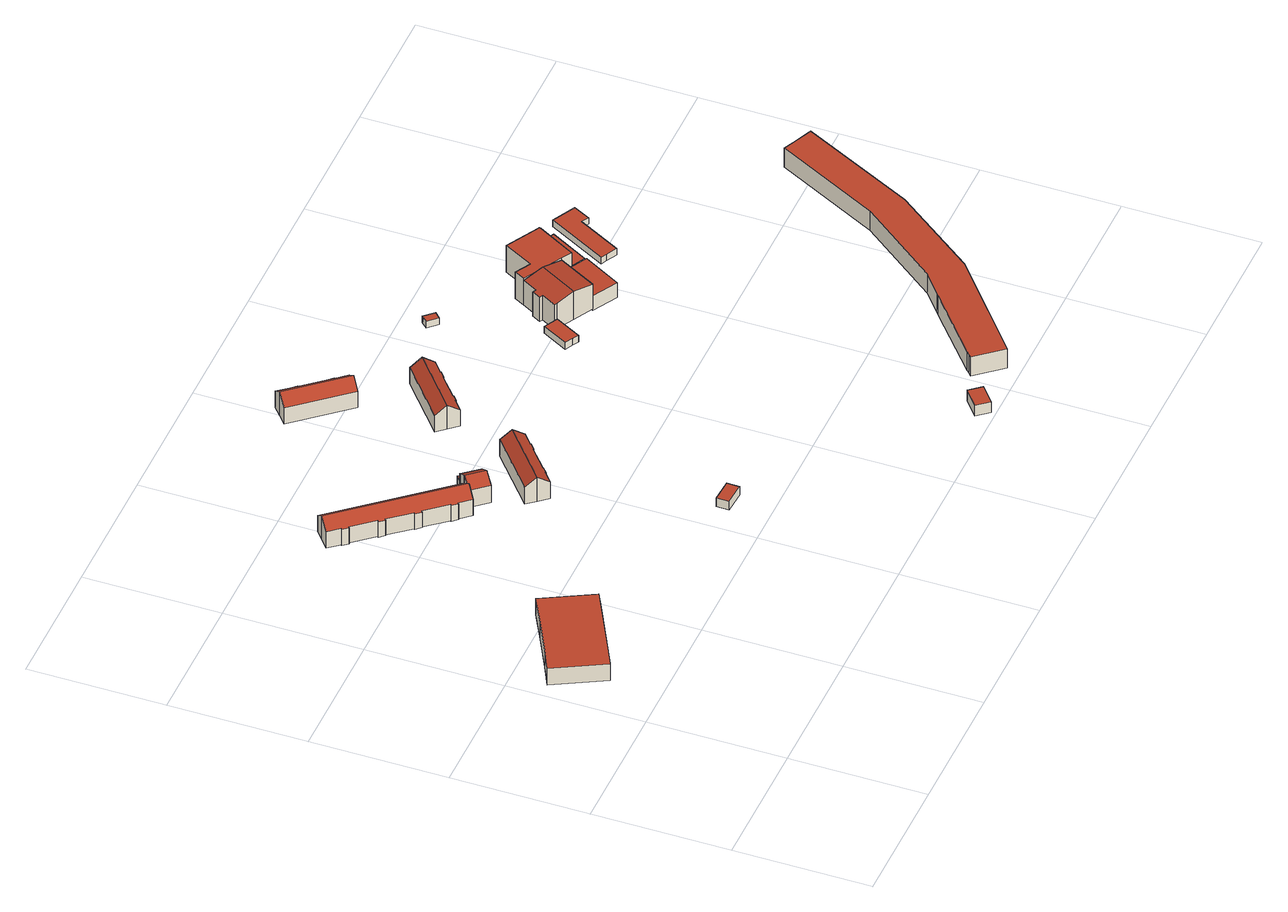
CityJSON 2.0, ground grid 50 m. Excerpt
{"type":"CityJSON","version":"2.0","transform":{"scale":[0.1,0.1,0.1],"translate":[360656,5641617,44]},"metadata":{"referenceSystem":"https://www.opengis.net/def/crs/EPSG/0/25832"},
"CityObjects":{
"building1":{"type":"Building","attributes":{"Geometrietyp2DReferenz":"3000","Gemeindeschluessel":"05315000","function":"31001_2120","roofType":"1000","measuredHeight":7.12,"storeysAboveGround":1},"address":[{"country":"Germany","locality":"Köln","thoroughfareNumber":"25","thoroughfareName":"Porzer Ringstr."}],"geometry":[{"type":"Solid","lod":"2","boundaries":[[[[0,1,2,3]],[[4,5,1,0]],[[6,7,5,4]],[[8,9,7,6]],[[10,11,9,8]],[[12,13,11,10]],[[3,2,13,12]],[[10,8,6,4,0,3,12]],[[1,5,7,9,11,13,2]]]],"semantics":{"surfaces":[{"type":"WallSurface"},{"type":"RoofSurface"},{"type":"GroundSurface"}],"values":[[0,0,0,0,0,0,0,1,2]]}}]},
"building2":{"type":"Building","attributes":{"Geometrietyp2DReferenz":"3000","Gemeindeschluessel":"05315000","function":"31001_1010","roofType":"3100","measuredHeight":10.27,"storeysAboveGround":2},"address":[{"country":"Germany","locality":"Köln","thoroughfareNumber":"10","thoroughfareName":"Drieschstr."},{"country":"Germany","locality":"Köln","thoroughfareNumber":"8","thoroughfareName":"Drieschstr."},{"country":"Germany","locality":"Köln","thoroughfareNumber":"12","thoroughfareName":"Drieschstr."},{"country":"Germany","locality":"Köln","thoroughfareNumber":"6","thoroughfareName":"Drieschstr."}],"geometry":[{"type":"Solid","lod":"2","boundaries":[[[[14,15,16,17]],[[18,19,15,14]],[[20,21,19,18]],[[22,23,21,20]],[[24,25,23,22]],[[26,27,25,24]],[[28,29,27,26]],[[30,31,29,28]],[[32,33,31,30]],[[34,35,33,32]],[[36,37,35,34]],[[38,39,37,36]],[[40,41,39,38]],[[42,43,41,40]],[[44,45,43,42]],[[46,47,45,44]],[[48,49,47,46]],[[50,51,49,48]],[[52,53,51,50]],[[54,55,53,52]],[[56,57,55,54]],[[58,59,57,56]],[[60,61,59,58]],[[17,16,61,60]],[[18,14,17,60,58,56,54,52,50,48,46,44,42,40,38,36,34,32,30,28,20]],[[26,24,22,20,28]],[[15,19,21,23,25,27,29,31,33,35,37,39,41,43,45,47,49,51,53,55,57,59,61,16]]]],"semantics":{"surfaces":[{"type":"WallSurface"},{"type":"RoofSurface"},{"type":"GroundSurface"}],"values":[[0,0,0,0,0,0,0,0,0,0,0,0,0,0,0,0,0,0,0,0,0,0,0,0,1,1,2]]}}]},
"building3":{"type":"Building","attributes":{"Geometrietyp2DReferenz":"3000","Gemeindeschluessel":"05315000","function":"31001_1010","roofType":"3100","measuredHeight":10.25,"storeysAboveGround":2},"address":[{"country":"Germany","locality":"Köln","thoroughfareNumber":"6a","thoroughfareName":"Drieschstr."}],"geometry":[{"type":"Solid","lod":"2","boundaries":[[[[62,63,64,65]],[[66,67,63,62]],[[68,69,67,66]],[[70,71,69,68]],[[72,73,71,70]],[[74,75,73,72]],[[76,77,75,74]],[[78,79,77,76]],[[80,81,79,78]],[[82,83,81,80]],[[65,64,83,82]],[[66,62,65,68]],[[82,80,78,76,74,72,70,68,65]],[[63,67,69,71,73,75,77,79,81,83,64]]]],"semantics":{"surfaces":[{"type":"WallSurface"},{"type":"RoofSurface"},{"type":"GroundSurface"}],"values":[[0,0,0,0,0,0,0,0,0,0,0,1,1,2]]}}]},
"building4":{"type":"Building","attributes":{"Geometrietyp2DReferenz":"3000","Gemeindeschluessel":"05315000","function":"31001_2523","roofType":"1000","measuredHeight":3.64,"storeysAboveGround":1},"geometry":[{"type":"Solid","lod":"2","boundaries":[[[[84,85,86,87]],[[88,89,85,84]],[[90,91,89,88]],[[87,86,91,90]],[[88,84,87,90]],[[85,89,91,86]]]],"semantics":{"surfaces":[{"type":"WallSurface"},{"type":"RoofSurface"},{"type":"GroundSurface"}],"values":[[0,0,0,0,1,2]]}}]},
"building5":{"type":"Building","attributes":{"Geometrietyp2DReferenz":"3000","Gemeindeschluessel":"05315000","function":"31001_1010","roofType":"1000","measuredHeight":3.59,"storeysAboveGround":1},"address":[{"country":"Germany","locality":"Köln","thoroughfareNumber":"6a","thoroughfareName":"Drieschstr."}],"geometry":[{"type":"Solid","lod":"2","boundaries":[[[[92,93,94,95]],[[96,97,93,92]],[[98,99,97,96]],[[95,94,99,98]],[[96,92,95,98]],[[93,97,99,94]]]],"semantics":{"surfaces":[{"type":"WallSurface"},{"type":"RoofSurface"},{"type":"GroundSurface"}],"values":[[0,0,0,0,1,2]]}}]},
"building6":{"type":"Building","attributes":{"Geometrietyp2DReferenz":"3000","Gemeindeschluessel":"05315000","function":"31001_1010","roofType":"3100","measuredHeight":10.38,"storeysAboveGround":2},"address":[{"country":"Germany","locality":"Köln","thoroughfareNumber":"2","thoroughfareName":"Drieschstr."},{"country":"Germany","locality":"Köln","thoroughfareNumber":"4","thoroughfareName":"Drieschstr."}],"geometry":[{"type":"Solid","lod":"2","boundaries":[[[[100,101,102,103]],[[104,105,101,100]],[[106,107,105,104]],[[108,109,107,106]],[[110,111,109,108]],[[112,113,111,110]],[[114,115,113,112]],[[116,117,115,114]],[[118,119,117,116]],[[120,121,119,118]],[[122,123,121,120]],[[124,125,123,122]],[[126,127,125,124]],[[103,102,127,126]],[[112,110,108,114]],[[106,104,100,103,126,124,122,120,118,116,114,108]],[[101,105,107,109,111,113,115,117,119,121,123,125,127,102]]]],"semantics":{"surfaces":[{"type":"WallSurface"},{"type":"RoofSurface"},{"type":"GroundSurface"}],"values":[[0,0,0,0,0,0,0,0,0,0,0,0,0,0,1,1,2]]}}]},
"building7":{"type":"Building","attributes":{"Geometrietyp2DReferenz":"3000","Gemeindeschluessel":"05315000","function":"31001_1010","roofType":"3100","measuredHeight":10.32,"storeysAboveGround":2},"address":[{"country":"Germany","locality":"Köln","thoroughfareNumber":"7","thoroughfareName":"Auf dem Wasserfeld"},{"country":"Germany","locality":"Köln","thoroughfareNumber":"5","thoroughfareName":"Auf dem Wasserfeld"}],"geometry":[{"type":"Solid","lod":"2","boundaries":[[[[128,129,130,131]],[[132,133,129,128]],[[134,135,133,132]],[[136,137,135,134]],[[138,139,137,136]],[[140,141,139,138]],[[142,143,141,140]],[[144,145,143,142]],[[146,147,145,144]],[[148,149,147,146]],[[150,151,149,148]],[[152,153,151,150]],[[154,155,153,152]],[[131,130,155,154]],[[142,140,138,144]],[[136,134,132,128,131,154,152,150,148,146,144,138]],[[129,133,135,137,139,141,143,145,147,149,151,153,155,130]]]],"semantics":{"surfaces":[{"type":"WallSurface"},{"type":"RoofSurface"},{"type":"GroundSurface"}],"values":[[0,0,0,0,0,0,0,0,0,0,0,0,0,0,1,1,2]]}}]},
"building8":{"type":"Building","attributes":{"Geometrietyp2DReferenz":"3000","Gemeindeschluessel":"05315000","function":"31001_1010","roofType":"3100","measuredHeight":10.26,"storeysAboveGround":2},"address":[{"country":"Germany","locality":"Köln","thoroughfareNumber":"3","thoroughfareName":"Auf dem Wasserfeld"},{"country":"Germany","locality":"Köln","thoroughfareNumber":"1","thoroughfareName":"Auf dem Wasserfeld"}],"geometry":[{"type":"Solid","lod":"2","boundaries":[[[[156,157,158,159]],[[160,161,157,156]],[[162,163,161,160]],[[164,165,163,162]],[[166,167,165,164]],[[168,169,167,166]],[[170,171,169,168]],[[172,173,171,170]],[[174,175,173,172]],[[176,177,175,174]],[[178,179,177,176]],[[180,181,179,178]],[[182,183,181,180]],[[159,158,183,182]],[[168,166,164,170]],[[162,160,156,159,182,180,178,176,174,172,170,164]],[[157,161,163,165,167,169,171,173,175,177,179,181,183,158]]]],"semantics":{"surfaces":[{"type":"WallSurface"},{"type":"RoofSurface"},{"type":"GroundSurface"}],"values":[[0,0,0,0,0,0,0,0,0,0,0,0,0,0,1,1,2]]}}]},
"building9":{"type":"Building","attributes":{"Geometrietyp2DReferenz":"3000","Gemeindeschluessel":"05315000","function":"31001_2000","roofType":"1000","measuredHeight":4.48},"geometry":[{"type":"Solid","lod":"2","boundaries":[[[[184,185,186,187]],[[188,189,185,184]],[[190,191,189,188]],[[187,186,191,190]],[[188,184,187,190]],[[185,189,191,186]]]],"semantics":{"surfaces":[{"type":"WallSurface"},{"type":"RoofSurface"},{"type":"GroundSurface"}],"values":[[0,0,0,0,1,2]]}}]},
"building10":{"type":"Building","attributes":{"Geometrietyp2DReferenz":"3000","Gemeindeschluessel":"05315000","function":"31001_2463","roofType":"1000","measuredHeight":2.93,"storeysAboveGround":1},"address":[{"country":"Germany","locality":"Köln","thoroughfareNumber":"50","thoroughfareName":"Porzer Ringstr."}],"geometry":[{"type":"Solid","lod":"2","boundaries":[[[[192,193,194,195]],[[196,197,193,192]],[[198,199,197,196]],[[200,201,199,198]],[[202,203,201,200]],[[195,194,203,202]],[[200,198,196,192,195,202]],[[193,197,199,201,203,194]]]],"semantics":{"surfaces":[{"type":"WallSurface"},{"type":"RoofSurface"},{"type":"GroundSurface"}],"values":[[0,0,0,0,0,0,1,2]]}}]},
"building11":{"type":"Building","attributes":{"Geometrietyp2DReferenz":"3000","Gemeindeschluessel":"05315000","function":"51009_1611","roofType":"1000","measuredHeight":2.71},"geometry":[{"type":"Solid","lod":"2","boundaries":[[[[204,205,206,207]],[[208,209,205,204]],[[210,211,209,208]],[[207,206,211,210]],[[208,204,207,210]],[[205,209,211,206]]]],"semantics":{"surfaces":[{"type":"WallSurface"},{"type":"RoofSurface"},{"type":"GroundSurface"}],"values":[[0,0,0,0,1,2]]}}]},
"building12":{"type":"Building","attributes":{"Geometrietyp2DReferenz":"3000","Gemeindeschluessel":"05315000","function":"31001_1010","roofType":"3100","measuredHeight":12.12,"storeysAboveGround":3},"address":[{"country":"Germany","locality":"Köln","thoroughfareNumber":"50","thoroughfareName":"Porzer Ringstr."}],"geometry":[{"type":"Solid","lod":"2","boundaries":[[[[212,213,214,215]],[[216,217,213,212]],[[218,219,217,216]],[[220,221,219,218]],[[222,223,221,220]],[[224,225,223,222]],[[226,227,225,224]],[[228,229,227,226]],[[230,231,229,228]],[[232,233,231,230]],[[234,235,233,232]],[[215,214,235,234]],[[228,226,224,222,220,218,216,212,230]],[[215,234,232,230,212]],[[213,217,219,221,223,225,227,229,231,233,235,214]]]],"semantics":{"surfaces":[{"type":"WallSurface"},{"type":"RoofSurface"},{"type":"GroundSurface"}],"values":[[0,0,0,0,0,0,0,0,0,0,0,0,1,1,2]]}}]},
"building13":{"type":"Building","attributes":{"Geometrietyp2DReferenz":"3000","Gemeindeschluessel":"05315000","function":"31001_1010","roofType":"1000","measuredHeight":6.44,"storeysAboveGround":1},"address":[{"country":"Germany","locality":"Köln","thoroughfareNumber":"50a","thoroughfareName":"Porzer Ringstr."}],"geometry":[{"type":"Solid","lod":"2","boundaries":[[[[236,237,238,239]],[[240,241,237,236]],[[242,243,241,240]],[[244,245,243,242]],[[246,247,245,244]],[[239,238,247,246]],[[244,242,240,236,239,246]],[[237,241,243,245,247,238]]]],"semantics":{"surfaces":[{"type":"WallSurface"},{"type":"RoofSurface"},{"type":"GroundSurface"}],"values":[[0,0,0,0,0,0,1,2]]}}]},
"building14":{"type":"Building","attributes":{"Geometrietyp2DReferenz":"3000","Gemeindeschluessel":"05315000","function":"31001_1010","roofType":"1000","measuredHeight":11.56,"storeysAboveGround":3},"address":[{"country":"Germany","locality":"Köln","thoroughfareNumber":"52","thoroughfareName":"Porzer Ringstr."}],"geometry":[{"type":"Solid","lod":"2","boundaries":[[[[248,249,250,251]],[[252,253,249,248]],[[254,255,253,252]],[[256,257,255,254]],[[258,259,257,256]],[[260,261,259,258]],[[262,233,261,260]],[[263,229,233,262]],[[251,250,229,263]],[[262,260,258,256,254,252,248,251,263]],[[249,253,255,257,259,261,233,229,250]]]],"semantics":{"surfaces":[{"type":"WallSurface"},{"type":"RoofSurface"},{"type":"GroundSurface"}],"values":[[0,0,0,0,0,0,0,0,0,1,2]]}}]},
"building15":{"type":"Building","attributes":{"Geometrietyp2DReferenz":"3000","Gemeindeschluessel":"05315000","function":"31001_2000","roofType":"1000","measuredHeight":6.27},"address":[{"country":"Germany","locality":"Köln","thoroughfareNumber":"52","thoroughfareName":"Porzer Ringstr."}],"geometry":[{"type":"Solid","lod":"2","boundaries":[[[[264,265,266,267]],[[268,269,265,264]],[[270,271,269,268]],[[267,266,271,270]],[[268,264,267,270]],[[265,269,271,266]]]],"semantics":{"surfaces":[{"type":"WallSurface"},{"type":"RoofSurface"},{"type":"GroundSurface"}],"values":[[0,0,0,0,1,2]]}}]},
"building16":{"type":"Building","attributes":{"Geometrietyp2DReferenz":"3000","Gemeindeschluessel":"05315000","function":"31001_2463","roofType":"1000","measuredHeight":3.88,"storeysAboveGround":1},"address":[{"country":"Germany","locality":"Köln","thoroughfareNumber":"52","thoroughfareName":"Porzer Ringstr."}],"geometry":[{"type":"Solid","lod":"2","boundaries":[[[[272,273,274,275]],[[276,277,273,272]],[[278,279,277,276]],[[280,281,279,278]],[[282,283,281,280]],[[275,274,283,282]],[[280,278,276,272,275,282]],[[273,277,279,281,283,274]]]],"semantics":{"surfaces":[{"type":"WallSurface"},{"type":"RoofSurface"},{"type":"GroundSurface"}],"values":[[0,0,0,0,0,0,1,2]]}}]},
"building17":{"type":"Building","attributes":{"Geometrietyp2DReferenz":"3000","Gemeindeschluessel":"05315000","function":"31001_2463","roofType":"1000","measuredHeight":2.74,"storeysAboveGround":1},"address":[{"country":"Germany","locality":"Köln","thoroughfareNumber":"52","thoroughfareName":"Porzer Ringstr."}],"geometry":[{"type":"Solid","lod":"2","boundaries":[[[[284,285,286,287]],[[288,289,285,284]],[[290,291,289,288]],[[292,293,291,290]],[[294,295,293,292]],[[296,297,295,294]],[[287,286,297,296]],[[294,292,290,288,284,287,296]],[[285,289,291,293,295,297,286]]]],"semantics":{"surfaces":[{"type":"WallSurface"},{"type":"RoofSurface"},{"type":"GroundSurface"}],"values":[[0,0,0,0,0,0,0,1,2]]}}]},
"building18":{"type":"Building","attributes":{"name":"ehem. Fort IX","Geometrietyp2DReferenz":"3000","Gemeindeschluessel":"05315000","function":"31001_2000","roofType":"1000","measuredHeight":8.17},"address":[{"country":"Germany","locality":"Köln","thoroughfareNumber":"3030","thoroughfareName":"Porzer Ringstr."}],"geometry":[{"type":"Solid","lod":"2","boundaries":[[[[298,299,300,301]],[[302,303,299,298]],[[304,305,303,302]],[[306,307,305,304]],[[308,309,307,306]],[[310,311,309,308]],[[312,313,311,310]],[[314,315,313,312]],[[316,317,315,314]],[[318,319,317,316]],[[320,321,319,318]],[[322,323,321,320]],[[301,300,323,322]],[[320,318,316,314,312,310,308,306,304,302,298,301,322]],[[299,303,305,307,309,311,313,315,317,319,321,323,300]]]],"semantics":{"surfaces":[{"type":"WallSurface"},{"type":"RoofSurface"},{"type":"GroundSurface"}],"values":[[0,0,0,0,0,0,0,0,0,0,0,0,0,1,2]]}}]}
},
"vertices":[
[217,961,123],[217,961,52],[91,895,52],[91,895,123],[326,1019,123],[326,1019,52],[423,834,123],[423,834,52],[362,802,123],[362,802,52],[107,668,123],[107,668,52],[10,853,123],[10,853,52],
[407,1740,134],[407,1740,64],[405,1738,64],[405,1738,132],[373,1780,134],[373,1780,64],[407,1809,167],[407,1809,64],[441,1837,134],[441,1837,64],[770,1448,134],[770,1448,64],[771,1447,134],[771,1447,64],[737,1418,167],[737,1418,64],[736,1417,166],[736,1417,64],[703,1390,134],[703,1390,64],[669,1429,134],[669,1429,64],[667,1427,132],[667,1427,64],[650,1446,132],[650,1446,64],[652,1449,134],[652,1449,64],[587,1525,134],[587,1525,64],[585,1523,131],[585,1523,64],[568,1543,131],[568,1543,64],[570,1545,134],[570,1545,64],[505,1623,134],[505,1623,64],[503,1621,131],[503,1621,64],[486,1641,131],[486,1641,64],[489,1643,134],[489,1643,64],[424,1720,134],[424,1720,64],[421,1718,132],[421,1718,64],
[785,1358,139],[785,1358,65],[819,1387,65],[819,1387,168],[736,1417,139],[736,1417,65],[770,1446,168],[770,1446,65],[771,1447,167],[771,1447,65],[770,1448,167],[770,1448,65],[802,1474,141],[802,1474,65],[804,1476,139],[804,1476,65],[805,1475,139],[805,1475,65],[851,1419,139],[851,1419,65],[854,1416,139],[854,1416,65],
[1117,655,107],[1117,655,70],[1034,659,70],[1034,659,107],[1115,608,107],[1115,608,70],[1032,612,107],[1032,612,70],
[876,1440,102],[876,1440,66],[830,1496,66],[830,1496,102],[851,1419,102],[851,1419,66],[805,1475,102],[805,1475,66],
[918,1216,133],[918,1216,65],[938,1233,65],[938,1233,133],[916,1218,136],[916,1218,65],[876,1184,136],[876,1184,65],[847,1219,169],[847,1219,65],[819,1253,136],[819,1253,65],[1015,1419,136],[1015,1419,65],[1043,1385,169],[1043,1385,65],[1072,1351,136],[1072,1351,65],[1032,1317,136],[1032,1317,65],[1035,1315,133],[1035,1315,65],[1014,1298,133],[1014,1298,65],[1012,1300,136],[1012,1300,65],[936,1235,136],[936,1235,65],
[1094,2063,130],[1094,2063,62],[1091,2061,62],[1091,2061,132],[1111,2043,130],[1111,2043,62],[1108,2041,132],[1108,2041,62],[1142,2001,132],[1142,2001,62],[1108,1972,165],[1108,1972,62],[1074,1944,132],[1074,1944,62],[908,2140,132],[908,2140,62],[942,2169,165],[942,2169,62],[976,2198,132],[976,2198,62],[1009,2158,132],[1009,2158,62],[1012,2160,130],[1012,2160,62],[1029,2140,130],[1029,2140,62],[1026,2138,132],[1026,2138,62],
[1150,1626,132],[1150,1626,65],[1170,1643,65],[1170,1643,132],[1148,1628,134],[1148,1628,65],[1108,1595,134],[1108,1595,65],[1079,1629,168],[1079,1629,65],[1050,1663,134],[1050,1663,65],[1247,1829,134],[1247,1829,65],[1275,1795,168],[1275,1795,65],[1304,1761,134],[1304,1761,65],[1264,1727,134],[1264,1727,65],[1266,1725,132],[1266,1725,65],[1246,1708,132],[1246,1708,65],[1244,1710,134],[1244,1710,65],[1168,1646,134],[1168,1646,65],
[1921,62,70],[1921,62,25],[1885,105,25],[1885,105,70],[1857,9,70],[1857,9,25],[1821,53,70],[1821,53,25],
[1680,1485,102],[1680,1485,73],[1638,1507,73],[1638,1507,102],[1689,1480,102],[1689,1480,73],[1638,1385,102],[1638,1385,73],[1616,1396,102],[1616,1396,73],[1587,1412,102],[1587,1412,73],
[1577,1867,97],[1577,1867,70],[1545,1901,70],[1545,1901,97],[1556,1846,97],[1556,1846,70],[1524,1880,97],[1524,1880,70],
[1751,1446,183],[1751,1446,62],[1823,1407,62],[1823,1407,168],[1689,1480,170],[1689,1480,62],[1680,1485,168],[1680,1485,62],[1711,1541,168],[1711,1541,62],[1700,1547,166],[1700,1547,62],[1717,1578,166],[1717,1578,62],[1728,1572,168],[1728,1572,62],[1758,1627,168],[1758,1627,62],[1829,1587,183],[1829,1587,62],[1900,1548,168],[1900,1548,62],[1824,1408,168],[1824,1408,62],
[1937,1527,117],[1937,1527,53],[1900,1548,53],[1900,1548,117],[1988,1500,117],[1988,1500,53],[1994,1497,117],[1994,1497,53],[1916,1357,117],[1916,1357,53],[1824,1408,117],[1824,1408,53],
[1833,1633,177],[1833,1633,62],[1778,1664,62],[1778,1664,177],[1892,1741,177],[1892,1741,62],[2014,1674,177],[2014,1674,62],[2017,1673,177],[2017,1673,62],[2015,1668,177],[2015,1668,62],[1937,1527,177],[1937,1527,62],[1900,1548,177],[1758,1627,177],
[2066,1642,119],[2066,1642,56],[2015,1668,56],[2015,1668,119],[1988,1500,119],[1988,1500,56],[1937,1527,119],[1937,1527,56],
[2096,1696,96],[2096,1696,58],[2042,1725,58],[2042,1725,96],[2066,1642,96],[2066,1642,58],[2015,1668,96],[2015,1668,58],[2017,1673,96],[2017,1673,58],[2014,1674,96],[2014,1674,58],
[2257,1642,81],[2257,1642,54],[2171,1687,54],[2171,1687,81],[2226,1581,81],[2226,1581,54],[2199,1595,81],[2199,1595,54],[2115,1438,81],[2115,1438,54],[2075,1458,81],[2075,1458,54],[2054,1468,81],[2054,1468,54],
[2043,168,90],[2043,168,8],[2036,159,8],[2036,159,90],[2271,361,90],[2271,361,8],[2284,370,90],[2284,370,8],[2361,435,90],[2361,435,8],[2586,726,90],[2586,726,8],[2780,1107,90],[2780,1107,8],[2818,1090,90],[2818,1090,8],[2892,1057,90],[2892,1057,8],[2684,642,90],[2684,642,8],[2453,339,90],[2453,339,8],[2105,50,90],[2105,50,8],[2023,148,90],[2023,148,8]
]}
